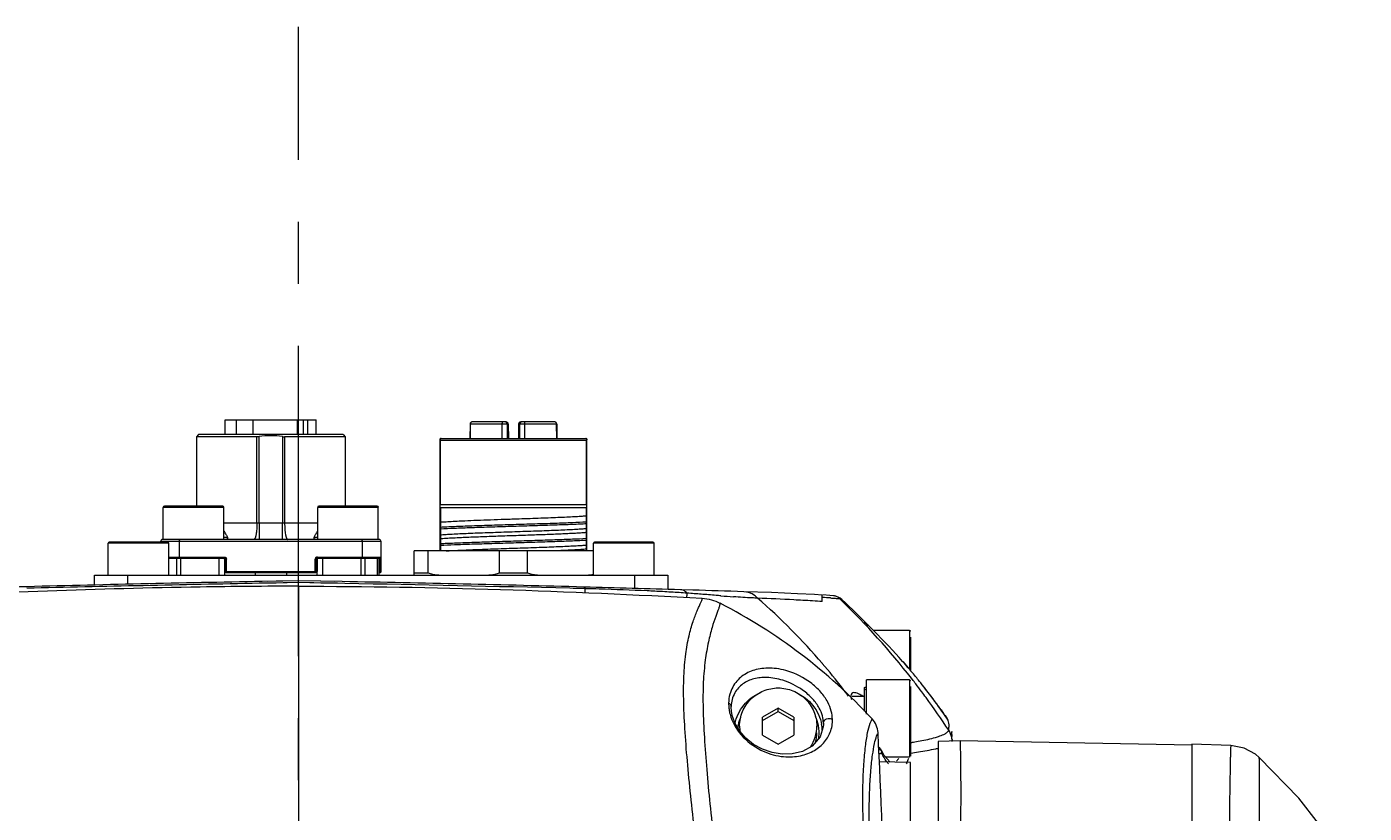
# Model space of a CAD drawing. Header units: millimetres. Extents: x 5828 to 6704, y 123 to 421.
# Drawn here: x 6366.38 to 6374.47, y 272.88 to 277.64 of the extents above; entities that cross this region are included whole.
import ezdxf

# ---------------------------------------------------------------- set-up
doc = ezdxf.new("R2010")
doc.units = ezdxf.units.MM
doc.linetypes.add('CENTER', pattern=[0.6, 0.375, -0.075, 0.075, -0.075])
doc.layers.add('中心线', color=7, linetype='Continuous')
doc.layers.add('外形图', color=7, linetype='Continuous')

msp = doc.modelspace()

# ---------------------------------------------------------------- linework, layer by layer
at = {"layer": '中心线', "linetype": 'CENTER', "ltscale": 5}
msp.add_line((6368.0234, 228.8349), (6368.0234, 277.6395), dxfattribs=at)
at = {"layer": '外形图'}
for p, q in [((6367.5811, 275.174), (6367.5811, 275.264)), ((6367.5811, 275.264), (6368.1311, 275.264)), ((6367.6497, 275.174), (6367.6497, 275.264)), ((6367.7471, 275.264), (6367.7471, 275.174)), ((6368.0148, 275.264), (6368.0148, 275.174)), ((6368.0518, 275.264), (6368.0518, 275.174)), ((6368.0808, 275.174), (6368.0808, 275.264)), ((6368.1311, 275.174), (6368.1311, 275.264)), ((6369.0609, 275.2374), (6369.0601, 275.1506)), ((6369.0616, 275.2374), (6369.0609, 275.1506)), ((6369.2919, 275.2374), (6369.0609, 275.2374)), ((6369.2785, 275.2506), (6369.0742, 275.2506)), ((6369.2552, 275.1506), (6369.2554, 275.2374)), ((6369.2842, 275.2374), (6369.2849, 275.1506)), ((6369.2877, 275.1506), (6369.287, 275.2374)), ((6369.2919, 275.2374), (6369.2926, 275.1506)), ((6369.3537, 275.2374), (6369.353, 275.1506)), ((6369.5847, 275.2374), (6369.3537, 275.2374)), ((6369.3586, 275.2374), (6369.3579, 275.1506)), ((6369.3606, 275.1506), (6369.3614, 275.2374)), ((6369.5714, 275.2506), (6369.3671, 275.2506)), ((6369.3902, 275.2374), (6369.3904, 275.1506)), ((6369.5847, 275.1506), (6369.584, 275.2374)), ((6369.5847, 275.2374), (6369.5854, 275.1506)), ((6367.4195, 275.174), (6367.4061, 275.1606)), ((6367.4061, 275.1606), (6367.4061, 274.7406)), ((6367.7726, 275.1606), (6367.4061, 275.1606)), ((6368.2928, 275.174), (6367.4195, 275.174)), ((6367.7726, 274.6406), (6367.7726, 275.1606)), ((6367.7849, 274.6406), (6367.7849, 275.1616)), ((6367.9273, 275.1616), (6367.9273, 274.6406)), ((6367.9397, 275.1606), (6367.9397, 274.6406)), ((6368.3061, 275.1606), (6367.9397, 275.1606)), ((6368.2928, 275.174), (6368.3061, 275.1606)), ((6368.3061, 275.1606), (6368.3061, 274.7406)), ((6368.8795, 274.4706), (6368.8795, 275.1489)), ((6368.8802, 275.1373), (6368.8802, 274.7506)), ((6369.7654, 275.1373), (6368.8802, 275.1373)), ((6368.8861, 275.1506), (6369.7595, 275.1506)), ((6369.7654, 274.7506), (6369.7654, 275.1373)), ((6369.7661, 274.4706), (6369.7661, 275.1489)), ((6367.2061, 274.5406), (6367.2061, 274.734)), ((6367.5728, 274.734), (6367.2061, 274.734)), ((6367.5661, 274.7406), (6367.2128, 274.7406)), ((6367.5728, 274.5406), (6367.5728, 274.734)), ((6368.1395, 274.5406), (6368.1395, 274.734)), ((6368.5061, 274.734), (6368.1395, 274.734)), ((6368.4995, 274.7406), (6368.1461, 274.7406)), ((6368.5061, 274.5406), (6368.5061, 274.734)), ((6368.8802, 274.7506), (6369.7654, 274.7506)), ((6368.8809, 274.7306), (6368.8809, 274.6428)), ((6369.7647, 274.7306), (6368.8809, 274.7306)), ((6369.7647, 274.6818), (6369.7647, 274.7306)), ((6367.5728, 274.6406), (6368.1395, 274.6406)), ((6367.7849, 274.6406), (6367.7849, 274.5406)), ((6367.9273, 274.5406), (6367.9273, 274.6406)), ((6368.8819, 274.6152), (6368.8819, 274.6027)), ((6369.7637, 274.6345), (6369.7637, 274.647)), ((6369.7647, 274.5818), (6369.7647, 274.6068)), ((6366.8728, 274.324), (6366.8728, 274.5173)), ((6367.2395, 274.5173), (6366.8728, 274.5173)), ((6367.2328, 274.524), (6366.8795, 274.524)), ((6367.1895, 274.524), (6367.1895, 274.5273)), ((6368.5228, 274.5273), (6367.1895, 274.5273)), ((6368.5095, 274.5406), (6367.2028, 274.5406)), ((6367.2395, 274.324), (6367.2395, 274.5173)), ((6367.3024, 274.5273), (6367.3024, 274.434)), ((6367.5728, 274.554), (6367.5937, 274.554)), ((6368.1185, 274.554), (6368.1395, 274.554)), ((6368.4099, 274.434), (6368.4099, 274.5273)), ((6368.5228, 274.3473), (6368.5228, 274.5273)), ((6368.8809, 274.5678), (6368.8809, 274.5428)), ((6368.8819, 274.5152), (6368.8819, 274.5027)), ((6369.7637, 274.5345), (6369.7637, 274.547)), ((6369.7647, 274.4818), (6369.7647, 274.5068)), ((6369.8061, 274.324), (6369.8061, 274.5173)), ((6370.1728, 274.5173), (6369.8061, 274.5173)), ((6370.1661, 274.524), (6369.8128, 274.524)), ((6370.1728, 274.324), (6370.1728, 274.5173)), ((6367.2395, 274.434), (6367.574, 274.434)), ((6367.2395, 274.4273), (6367.574, 274.4273)), ((6367.2873, 274.324), (6367.2873, 274.4273)), ((6367.3093, 274.4273), (6367.3093, 274.324)), ((6367.5431, 274.324), (6367.5431, 274.4273)), ((6367.574, 274.434), (6367.574, 274.4273)), ((6367.5762, 274.4231), (6367.5762, 274.324)), ((6367.5766, 274.4206), (6367.5766, 274.3473)), ((6367.5878, 274.4206), (6367.5766, 274.4206)), ((6367.5814, 274.3473), (6367.5814, 274.4206)), ((6367.5878, 274.3406), (6367.5878, 274.4206)), ((6368.1244, 274.3406), (6368.1244, 274.4206)), ((6368.1244, 274.4206), (6368.1309, 274.4206)), ((6368.1309, 274.4206), (6368.1309, 274.3473)), ((6368.1356, 274.4206), (6368.1309, 274.4206)), ((6368.1356, 274.4206), (6368.1356, 274.3473)), ((6368.1361, 274.324), (6368.1361, 274.423)), ((6368.1382, 274.434), (6368.1382, 274.4273)), ((6368.1382, 274.434), (6368.5228, 274.434)), ((6368.1382, 274.4273), (6368.5161, 274.4273)), ((6368.1692, 274.4273), (6368.1692, 274.324)), ((6368.4029, 274.324), (6368.4029, 274.4273)), ((6368.425, 274.4273), (6368.425, 274.324)), ((6368.5011, 274.324), (6368.5011, 274.4273)), ((6368.5095, 274.4273), (6368.5095, 274.324)), ((6368.5095, 274.4206), (6368.5228, 274.4206)), ((6368.5179, 274.3473), (6368.5179, 274.4206)), ((6368.7228, 274.324), (6368.7228, 274.4706)), ((6369.8061, 274.4706), (6368.7228, 274.4706)), ((6368.8063, 274.4706), (6368.8063, 274.338)), ((6369.2393, 274.338), (6369.2393, 274.4706)), ((6369.4063, 274.4706), (6369.4063, 274.338)), ((6367.5766, 274.3473), (6368.1356, 274.3473)), ((6367.5833, 274.3406), (6368.1289, 274.3406)), ((6367.7617, 274.3406), (6367.7617, 274.324)), ((6367.9506, 274.3406), (6367.9506, 274.324)), ((6368.5095, 274.3473), (6368.5228, 274.3473)), ((6368.5161, 274.3406), (6368.5095, 274.3406)), ((6368.7228, 274.338), (6368.8063, 274.338)), ((6369.2393, 274.338), (6369.4063, 274.338)), ((6366.7895, 274.2646), (6366.7895, 274.324)), ((6366.7895, 274.324), (6370.2561, 274.324)), ((6366.9895, 274.324), (6366.9895, 274.2692)), ((6367.8043, 274.2861), (6367.7585, 274.2852)), ((6367.8373, 274.2758), (6367.7867, 274.2749)), ((6367.8888, 274.2877), (6367.8043, 274.2861)), ((6368.0234, 274.2901), (6367.8371, 274.2867)), ((6368.0234, 274.279), (6367.8373, 274.2758)), ((6367.8891, 274.2767), (6367.8373, 274.2758)), ((6368.0234, 274.2901), (6367.8888, 274.2877)), ((6368.0234, 274.279), (6367.8891, 274.2767)), ((6368.0234, 274.279), (6368.0234, 274.2901)), ((6368.1579, 274.2877), (6368.0234, 274.2901)), ((6368.2883, 274.2853), (6368.0234, 274.2901)), ((6368.0234, 274.2556), (6368.0234, 274.279)), ((6368.1577, 274.2767), (6368.0234, 274.279)), ((6368.3042, 274.2741), (6368.0234, 274.279)), ((6368.0234, 274.2573), (6368.0234, 266.6596)), ((6368.26, 274.2749), (6368.1577, 274.2767)), ((6368.2424, 274.2861), (6368.1579, 274.2877)), ((6370.0561, 274.2441), (6370.0561, 274.324)), ((6370.2561, 274.324), (6370.2561, 274.2384)), ((6369.7567, 274.2425), (6369.7496, 274.2427)), ((6369.7567, 274.2163), (6369.7567, 274.2425)), ((6370.4075, 274.234), (6370.3319, 274.2362)), ((6371.19, 274.2039), (6371.143, 274.2072)), ((6371.19, 274.1645), (6371.19, 274.2037)), ((6371.2347, 274.2021), (6371.1921, 274.2052)), ((6371.2598, 274.1991), (6371.2347, 274.2021)), ((6371.2598, 274.1991), (6371.2585, 274.1993)), ((6371.3038, 274.1736), (6371.2959, 274.1812)), ((6371.3035, 274.1733), (6371.2959, 274.1812)), ((6371.2959, 274.1812), (6371.3084, 274.1783)), ((6371.3084, 274.1783), (6371.3084, 274.1782)), ((6370.5709, 274.1541), (6370.5707, 274.1535)), ((6370.5712, 274.1552), (6370.5726, 274.1544)), ((6370.5712, 274.1552), (6370.5726, 274.1545)), ((6370.5713, 274.1545), (6370.5713, 274.1541)), ((6371.7167, 273.9905), (6371.4989, 273.9905)), ((6371.7167, 273.9905), (6371.7167, 273.755)), ((6371.7234, 273.9502), (6371.7234, 273.7468)), ((6371.6766, 273.8015), (6371.7086, 273.7649)), ((6371.4567, 273.4844), (6371.4567, 273.6905)), ((6371.7167, 273.6905), (6371.4567, 273.6905)), ((6371.7167, 273.6905), (6371.7167, 273.2241)), ((6371.7338, 273.6925), (6371.7278, 273.6997)), ((6371.7347, 273.6932), (6371.7289, 273.7006)), ((6371.4443, 273.6218), (6371.4444, 273.6388)), ((6371.4443, 273.6043), (6371.4443, 273.6218)), ((6371.4443, 273.5909), (6371.4443, 273.6043)), ((6371.7234, 273.6502), (6371.7234, 273.2307)), ((6370.6389, 273.5251), (6370.6389, 273.5298)), ((6370.6401, 273.5032), (6370.6389, 273.5251)), ((6370.9234, 273.5206), (6370.8281, 273.4663)), ((6370.9234, 273.4997), (6370.9234, 273.5206)), ((6371.0186, 273.4663), (6370.9234, 273.5206)), ((6371.4434, 273.5906), (6371.3699, 273.5906)), ((6371.4434, 273.5906), (6371.4434, 273.5016)), ((6371.9017, 273.5185), (6371.8959, 273.5268)), ((6370.6402, 273.503), (6370.6401, 273.5032)), ((6370.8281, 273.4454), (6370.9234, 273.4997)), ((6370.8281, 273.3576), (6370.8281, 273.4663)), ((6370.9234, 273.4997), (6371.0186, 273.4454)), ((6371.0186, 273.4663), (6371.0186, 273.3576)), ((6371.4887, 273.458), (6371.4916, 273.4552)), ((6371.4889, 273.4582), (6371.4916, 273.4552)), ((6371.9508, 273.4475), (6371.9017, 273.5185)), ((6371.9445, 273.4566), (6371.9464, 273.4537)), ((6371.9445, 273.4566), (6371.9465, 273.4536)), ((6371.9509, 273.4465), (6371.9504, 273.4475)), ((6371.9509, 273.4465), (6371.9509, 273.4473)), ((6371.1959, 273.4083), (6371.1958, 273.4069)), ((6371.1968, 273.4223), (6371.1959, 273.4083)), ((6371.1968, 273.4305), (6371.1968, 273.4223)), ((6371.9734, 273.3766), (6371.9727, 273.3791)), ((6371.9734, 273.3766), (6371.9732, 273.3791)), ((6371.9732, 273.3791), (6371.9732, 273.3773)), ((6371.9736, 273.3732), (6371.9734, 273.3766)), ((6371.9741, 273.3733), (6371.9734, 273.3766)), ((6371.9745, 273.3494), (6371.9736, 273.3732)), ((6371.9741, 273.3538), (6371.9736, 273.3732)), ((6370.8281, 273.3576), (6370.9234, 273.3033)), ((6370.9234, 273.3033), (6371.0186, 273.3576)), ((6371.537, 273.2782), (6371.5276, 273.2865)), ((6371.5417, 273.2687), (6371.537, 273.2782)), ((6371.537, 273.2782), (6371.537, 273.2782)), ((6372.0234, 273.3224), (6371.89, 273.3178)), ((6371.89, 273.3178), (6371.89, 266.0879)), ((6371.9743, 273.3493), (6371.9741, 273.3538)), ((6371.9755, 273.3207), (6371.9751, 273.3305)), ((6371.9758, 273.3208), (6371.976, 273.3306)), ((6371.9759, 273.3208), (6371.9761, 273.3236)), ((6371.9764, 273.3207), (6371.976, 273.3306)), ((6371.9761, 273.3236), (6371.9766, 273.3306)), ((6372.0234, 273.3224), (6372.0234, 273.3223)), ((6373.4234, 273.2968), (6372.0234, 273.3223)), ((6373.4234, 273.3019), (6373.4234, 272.2691)), ((6373.6596, 273.2935), (6373.4234, 273.3019)), ((6371.5417, 273.2687), (6371.5318, 273.2676)), ((6371.5481, 273.2639), (6371.5482, 273.2636)), ((6371.5482, 273.2636), (6371.549, 273.2475)), ((6371.7167, 273.2241), (6371.5735, 273.2241)), ((6371.7234, 273.1924), (6371.5346, 273.1957)), ((6371.7234, 266.3222), (6371.7234, 273.1924))]:
    msp.add_line(p, q, dxfattribs=at)
for points in [[(6371.143, 274.2072), (6371.0405, 274.2123), (6370.8835, 274.2185), (6370.7147, 274.2243)], [(6371.3085, 274.1781), (6371.2988, 274.1858), (6371.2725, 274.1967), (6371.2591, 274.1992)], [(6371.4662, 274.0231), (6371.465, 274.0243), (6371.4566, 274.0329), (6371.4349, 274.0549), (6371.3943, 274.0954), (6371.331, 274.1568), (6371.3085, 274.1781)], [(6371.5244, 273.9648), (6371.5042, 273.9852), (6371.4875, 274.002), (6371.4665, 274.0229)], [(6371.6352, 273.8478), (6371.6143, 273.8705), (6371.5924, 273.894), (6371.5696, 273.9181), (6371.5466, 273.942), (6371.5244, 273.9648)], [(6371.7086, 273.7649), (6371.697, 273.7783), (6371.6755, 273.8029), (6371.6553, 273.8255), (6371.6352, 273.8478)], [(6371.1959, 273.4082), (6371.1768, 273.3469), (6371.128, 273.2905), (6371.0697, 273.2583), (6371.0086, 273.2433), (6370.9471, 273.2416), (6370.8867, 273.2514), (6370.8286, 273.2715), (6370.7746, 273.3012), (6370.7276, 273.3388), (6370.6905, 273.3808), (6370.6627, 273.4267), (6370.645, 273.4759), (6370.6402, 273.503)], [(6373.8313, 273.2227), (6373.8079, 273.242), (6373.7405, 273.2779), (6373.6596, 273.2935)], [(6371.5994, 273.1946), (6371.5646, 273.2342), (6371.5482, 273.2636)], [(6374.4659, 272.4134), (6374.3085, 272.6699), (6374.0714, 272.9759), (6373.8313, 273.2227)]]:
    msp.add_lwpolyline(points, dxfattribs=at)
for centre, radius, start, end in [((6369.0742, 275.2373), 0.0133, 90, 179.5), ((6369.0745, 275.2382), 0.0124, 90.00042, 91.30087), ((6369.2709, 275.2373), 0.0133, 0.5, 90), ((6369.2747, 275.2392), 0.0114, 77.91262, 89.97077), ((6369.2785, 275.2373), 0.0133, 0.5, 90), ((6369.3671, 275.2373), 0.0133, 90, 179.5), ((6369.3747, 275.2373), 0.0133, 90, 179.5), ((6369.3709, 275.2392), 0.0114, 90.02923, 102.08738), ((6369.571, 275.2382), 0.0124, 88.58921, 89.99952), ((6369.5714, 275.2373), 0.0133, 0.5, 90), ((6368.8861, 275.1373), 0.0133, 90, 120), ((6369.7595, 275.1373), 0.0133, 60, 90), ((6367.2128, 274.734), 0.00667, 90, 180), ((6367.5661, 274.734), 0.00667, 0, 90), ((6368.1461, 274.734), 0.00667, 90, 180), ((6368.4995, 274.734), 0.00667, 0, 90), ((6369.4434, 265.1344), 9.5262, 92.49224, 92.61729), ((6366.8795, 274.5173), 0.00667, 90, 180), ((6367.2028, 274.5273), 0.0133, 90, 180), ((6367.2328, 274.5173), 0.00667, 0, 90), ((6368.5095, 274.5273), 0.0133, 0, 90), ((6369.4434, 265.0344), 9.5262, 92.49224, 92.61729), ((6369.8128, 274.5173), 0.00667, 90, 180), ((6370.1661, 274.5173), 0.00667, 0, 90), ((6367.57, 274.4206), 0.00667, 0, 29.93271), ((6368.1423, 274.4206), 0.00667, 150.06729, 180), ((6368.5161, 274.434), 0.00667, 270, 360), ((6371.5952, 274.4114), 1.8319, 177.79957, 178.14519), ((6367.5833, 274.3473), 0.00667, 180, 270), ((6368.1289, 274.3473), 0.00667, 270, 0), ((6368.5161, 274.3473), 0.00667, 270, 0.00002), ((6371.6311, 69.7497), 204.5722, 91.084688, 91.496061), ((6373.0856, -5.2211), 279.5462, 91.086138, 91.374352), ((6364.4152, 69.7271), 204.5949, 88.505899, 88.915291), ((6362.8414, -10.3114), 284.6379, 88.626696, 88.900303), ((6365.341, 104.6892), 169.6205, 88.313895, 88.510602), ((6369.082, 247.9088), 26.3423, 88.54792, 88.73599), ((6369.1799, 252.6553), 21.5949, 88.24557, 88.4695), ((6369.6664, 263.7143), 10.525, 86.6817, 86.96193), ((6369.7946, 265.8969), 8.3387, 86.02158, 86.69302), ((6377.7195, 272.7113), 7.4987, 168.42901, 168.64501), ((6369.683, 264.4495), 9.7903, 85.70795, 85.95791), ((6367.4517, 175.3569), 98.9212, 88.109724, 88.287748), ((6369.5463, 262.6392), 11.6057, 85.49799, 85.70379), ((6371.3646, 283.9459), 9.7782, 265.37869, 265.82505), ((6368.2483, 271.2668), 3.8758, 40.62262, 48.84476), ((6370.4325, 262.8578), 11.3321, 86.16719, 86.76323), ((6370.9157, 269.5971), 4.6007, 85.96536, 86.58133), ((6371.2496, 274.1332), 0.0668, 74.10769, 81.16708), ((6368.0495, 270.8213), 4.672, 38.04485, 45.84959), ((6370.5446, 274.1538), 0.0267, 1.46515, 2.93336), ((6369.0369, 271.1827), 3.3451, 42.86185, 62.67138), ((6371.4098, 274.003), 0.0469, 31.83046, 47.62581), ((6368.1859, 271.2115), 3.9591, 37.8587, 40.64254), ((6369.1354, 271.5528), 3.3933, 40.28466, 40.68413), ((6369.0937, 271.5174), 3.448, 39.70933, 40.28472), ((6368.0549, 270.826), 4.6649, 37.52719, 37.92491), ((6369.0833, 271.5087), 3.4616, 39.46087, 39.7099), ((6369.1024, 271.5245), 3.4368, 38.92495, 39.46155), ((6369.2173, 271.6168), 3.2894, 37.91503, 38.93104), ((6368.1742, 271.2023), 3.974, 36.98762, 37.86001), ((6368.0539, 270.8252), 4.6662, 36.79146, 37.52715), ((6368.0523, 270.8241), 4.6681, 36.24772, 36.79148), ((6369.4029, 271.7514), 3.0603, 38.23501, 38.51296), ((6369.2965, 271.6678), 3.1957, 37.33114, 38.23172), ((6369.0575, 271.4949), 3.4904, 35.34862, 37.88172), ((6369.3246, 271.6878), 3.1612, 35.87881, 37.35063), ((6370.9045, 273.5501), 0.2806, 185.18522, 189.7026), ((6368.0524, 270.8241), 4.668, 33.30004, 36.24783), ((6369.4773, 271.799), 2.9723, 35.54136, 35.86788), ((6369.3576, 271.7137), 3.1193, 34.8196, 35.5375), ((6370.8719, 273.5447), 0.2476, 189.75352, 194.37311), ((6370.918, 273.3701), 0.2416, 157.07353, 164.02685), ((6370.9273, 273.3697), 0.2431, 10.59922, 24.32242), ((6371.3924, 273.3638), 0.1349, 3.62372, 42.67251), ((6370.9191, 273.37), 0.2427, 169.69557, 173.36142), ((6370.918, 273.3702), 0.2417, 164.04398, 169.69915), ((6370.9182, 273.4121), 0.2282, 180.02485, 189.38522), ((6370.9283, 273.4121), 0.2284, 325.97833, 359.97459), ((6370.9276, 273.3704), 0.2291, 345.71057, 359.9537), ((6370.9306, 273.3704), 0.2398, 7.17057, 10.58386), ((6370.9288, 273.3703), 0.2416, 351.1527, 359.52807), ((6370.9293, 273.3702), 0.2411, 0.00111, 7.16645), ((6370.9322, 273.3702), 0.2382, 359.54627, 359.99993), ((6370.9279, 273.373), 0.2625, 7.45091, 10.49112), ((6370.9291, 273.3732), 0.2613, 2.61287, 7.45363), ((6371.3928, 273.3637), 0.1345, 2.7764, 3.67434), ((6305.2416, 270.1397), 66.3642, 0.821026, 2.790181), ((6372.7919, 274.6998), 1.9003, 228.30777, 228.56935), ((6371.3772, 275.502), 2.217, 279.10336, 279.2832), ((6371.3991, 275.3686), 2.0818, 279.28116, 279.65782), ((6371.7049, 274.0498), 0.7936, 282.40813, 283.8749), ((6371.8421, 273.3137), 0.1338, 2.462, 12.7194), ((6370.8176, 279.5212), 6.3162, 276.50162, 276.65018), ((6372.7301, 274.6298), 1.8069, 228.56896, 228.87616), ((6371.4985, 273.242), 0.0509, 6.1261, 14.43767)]:
    msp.add_arc(centre, radius, start, end, dxfattribs=at)
for points, knots in [([(6369.0743, 275.2506), (6369.0726, 275.2506), (6369.0693, 275.2498), (6369.0651, 275.2468), (6369.0623, 275.2425), (6369.0616, 275.239), (6369.0616, 275.2373)], [0, 0, 0, 0, 0.24628, 0.494789, 0.74634, 1, 1, 1, 1]), ([(6369.2554, 275.2374), (6369.2554, 275.2391), (6369.2555, 275.2416), (6369.2559, 275.2447), (6369.2563, 275.2467), (6369.2568, 275.2483), (6369.2574, 275.2497), (6369.2582, 275.2506), (6369.2587, 275.2506)], [0, 0, 0, 0, 0.35968, 0.523158, 0.668048, 0.789769, 0.885294, 1, 1, 1, 1]), ([(6369.2771, 275.2504), (6369.2785, 275.2501), (6369.2812, 275.249), (6369.2844, 275.2459), (6369.2865, 275.2419), (6369.287, 275.2389), (6369.287, 275.2374)], [0, 0, 0, 0, 0.241206, 0.488394, 0.742098, 1, 1, 1, 1]), ([(6369.3685, 275.2504), (6369.3671, 275.2501), (6369.3644, 275.249), (6369.3612, 275.2459), (6369.3591, 275.2419), (6369.3586, 275.2389), (6369.3586, 275.2374)], [0, 0, 0, 0, 0.241206, 0.488394, 0.742098, 1, 1, 1, 1]), ([(6369.3869, 275.2506), (6369.3874, 275.2506), (6369.3882, 275.2497), (6369.3888, 275.2483), (6369.3893, 275.2466), (6369.3897, 275.2446), (6369.3901, 275.2415), (6369.3902, 275.239), (6369.3902, 275.2373)], [0, 0, 0, 0, 0.11463, 0.210281, 0.332174, 0.477214, 0.640752, 1, 1, 1, 1]), ([(6369.584, 275.2374), (6369.5839, 275.2391), (6369.5833, 275.2425), (6369.5805, 275.2469), (6369.5763, 275.2498), (6369.573, 275.2506), (6369.5714, 275.2506)], [0, 0, 0, 0, 0.253654, 0.505189, 0.7537, 1, 1, 1, 1]), ([(6367.7849, 275.1616), (6367.7839, 275.1615), (6367.7798, 275.1609), (6367.7757, 275.1606), (6367.7726, 275.1606)], [0, 0, 0, 0, 0.251455, 1, 1, 1, 1]), ([(6367.9273, 275.1616), (6367.9038, 275.1654), (6367.8561, 275.1693), (6367.8085, 275.1654), (6367.7849, 275.1616)], [0, 0, 0, 0, 0.5, 1, 1, 1, 1]), ([(6367.9273, 275.1616), (6367.9283, 275.1615), (6367.9324, 275.1609), (6367.9366, 275.1606), (6367.9397, 275.1606)], [0, 0, 0, 0, 0.251455, 1, 1, 1, 1]), ([(6368.8795, 275.1489), (6368.8795, 275.1489), (6368.8797, 275.1486), (6368.8797, 275.1483), (6368.8799, 275.1476), (6368.8799, 275.1467), (6368.88, 275.1451), (6368.8801, 275.142), (6368.8802, 275.1392), (6368.8802, 275.1373)], [0, 0, 0, 0, 0.022441, 0.052816, 0.10229, 0.179323, 0.299854, 0.502643, 1, 1, 1, 1]), ([(6369.7661, 275.1489), (6369.7661, 275.1489), (6369.7659, 275.1486), (6369.7658, 275.1483), (6369.7657, 275.1476), (6369.7657, 275.1467), (6369.7656, 275.1451), (6369.7654, 275.142), (6369.7654, 275.1392), (6369.7654, 275.1373)], [0, 0, 0, 0, 0.02244, 0.052816, 0.102289, 0.179321, 0.299852, 0.50264, 1, 1, 1, 1]), ([(6368.8809, 274.7306), (6368.8808, 274.7345), (6368.8806, 274.7411), (6368.8803, 274.7478), (6368.8802, 274.7506)], [0, 0, 0, 0, 0.574277, 1, 1, 1, 1]), ([(6369.7654, 274.7506), (6369.7653, 274.7478), (6369.765, 274.7411), (6369.7648, 274.7345), (6369.7647, 274.7306)], [0, 0, 0, 0, 0.425736, 1, 1, 1, 1]), ([(6369.3578, 274.6635), (6369.3285, 274.6625), (6369.2706, 274.6605), (6369.1855, 274.6576), (6369.1052, 274.6547), (6369.0537, 274.6526), (6369.0292, 274.6516)], [0, 0, 0, 0, 0.267454, 0.529286, 0.776346, 1, 1, 1, 1]), ([(6369.7647, 274.6818), (6369.7556, 274.6809), (6369.7345, 274.6792), (6369.6987, 274.677), (6369.6553, 274.6747), (6369.5845, 274.6716), (6369.4846, 274.6678), (6369.4016, 274.665), (6369.3578, 274.6635)], [0, 0, 0, 0, 0.067607, 0.156106, 0.263706, 0.388202, 0.67738, 1, 1, 1, 1]), ([(6369.7637, 274.647), (6369.7637, 274.6502), (6369.7641, 274.6618), (6369.7644, 274.6735), (6369.7647, 274.6818)], [0, 0, 0, 0, 0.282398, 1, 1, 1, 1]), ([(6367.5728, 274.5892), (6367.5772, 274.583), (6367.5831, 274.5738), (6367.5898, 274.5619), (6367.5925, 274.5565), (6367.5937, 274.554)], [0, 0, 0, 0, 0.555139, 0.794457, 1, 1, 1, 1]), ([(6367.7726, 274.6406), (6367.7726, 274.6341), (6367.7723, 274.6214), (6367.7713, 274.6028), (6367.7697, 274.5857), (6367.7677, 274.5727), (6367.7659, 274.5636), (6367.7644, 274.5577), (6367.7629, 274.5527), (6367.7613, 274.5485), (6367.7596, 274.5451), (6367.7579, 274.5427), (6367.756, 274.5411), (6367.7546, 274.5406), (6367.754, 274.5406)], [0, 0, 0, 0, 0.186849, 0.366768, 0.533136, 0.67992, 0.744339, 0.802047, 0.852624, 0.895788, 0.931456, 0.959879, 0.981972, 1, 1, 1, 1]), ([(6367.9397, 274.6406), (6367.9397, 274.6341), (6367.9399, 274.6214), (6367.9409, 274.6028), (6367.9426, 274.5857), (6367.9445, 274.5727), (6367.9464, 274.5636), (6367.9478, 274.5577), (6367.9494, 274.5527), (6367.951, 274.5485), (6367.9527, 274.5451), (6367.9544, 274.5427), (6367.9562, 274.5411), (6367.9576, 274.5406), (6367.9583, 274.5406)], [0, 0, 0, 0, 0.186844, 0.366759, 0.533123, 0.679907, 0.744326, 0.802035, 0.852614, 0.89578, 0.93145, 0.959876, 0.981972, 1, 1, 1, 1]), ([(6368.1185, 274.554), (6368.1197, 274.5565), (6368.1225, 274.5619), (6368.1292, 274.5738), (6368.1351, 274.583), (6368.1394, 274.5892)], [0, 0, 0, 0, 0.205538, 0.444857, 1, 1, 1, 1]), ([(6368.9158, 274.6456), (6368.9094, 274.6452), (6368.8977, 274.6444), (6368.8861, 274.6434), (6368.8809, 274.6428)], [0, 0, 0, 0, 0.5471, 1, 1, 1, 1]), ([(6368.8809, 274.6428), (6368.8811, 274.6388), (6368.8815, 274.6296), (6368.8818, 274.6204), (6368.8819, 274.6152)], [0, 0, 0, 0, 0.435262, 1, 1, 1, 1]), ([(6368.8819, 274.6027), (6368.8818, 274.5994), (6368.8815, 274.5878), (6368.8812, 274.5762), (6368.8809, 274.5678)], [0, 0, 0, 0, 0.282401, 1, 1, 1, 1]), ([(6368.8819, 274.6152), (6368.8949, 274.6159), (6368.9228, 274.6173), (6368.9676, 274.6192), (6369.0179, 274.6212), (6369.0937, 274.6239), (6369.1741, 274.6265), (6369.2578, 274.6291), (6369.3442, 274.6317), (6369.4299, 274.6343), (6369.5137, 274.637), (6369.5726, 274.6389), (6369.6277, 274.6409), (6369.691, 274.6434), (6369.7357, 274.6454), (6369.7637, 274.647)], [0, 0, 0, 0, 0.043981, 0.095057, 0.152435, 0.215223, 0.353053, 0.42595, 0.5, 0.646947, 0.717556, 0.784777, 0.847566, 0.904944, 1, 1, 1, 1]), ([(6369.7637, 274.6345), (6369.7507, 274.6337), (6369.7228, 274.6323), (6369.678, 274.6304), (6369.6277, 274.6284), (6369.5519, 274.6257), (6369.4715, 274.6231), (6369.3878, 274.6205), (6369.3014, 274.6179), (6369.2156, 274.6153), (6369.1319, 274.6126), (6369.073, 274.6107), (6369.0179, 274.6087), (6368.9546, 274.6063), (6368.9098, 274.6042), (6368.8819, 274.6027)], [0, 0, 0, 0, 0.043981, 0.095057, 0.152435, 0.215223, 0.353053, 0.42595, 0.5, 0.646947, 0.717556, 0.784777, 0.847566, 0.904944, 1, 1, 1, 1]), ([(6369.0084, 274.6506), (6368.9915, 274.6499), (6368.9606, 274.6484), (6368.9297, 274.6466), (6368.9158, 274.6456)], [0, 0, 0, 0, 0.548486, 1, 1, 1, 1]), ([(6368.9158, 274.5706), (6368.9282, 274.5715), (6368.9556, 274.5731), (6369, 274.5753), (6369.051, 274.5775), (6369.1074, 274.5798), (6369.1682, 274.582), (6369.2542, 274.585), (6369.3631, 274.5887), (6369.4705, 274.5923), (6369.5523, 274.5954), (6369.6075, 274.5976), (6369.657, 274.5999), (6369.6997, 274.602), (6369.7349, 274.6042), (6369.7557, 274.6059), (6369.7647, 274.6068)], [0, 0, 0, 0, 0.04401, 0.096754, 0.157178, 0.224071, 0.29609, 0.371791, 0.528112, 0.680539, 0.751446, 0.816891, 0.87556, 0.926279, 0.968035, 1, 1, 1, 1]), ([(6369.7647, 274.5818), (6369.7574, 274.581), (6369.7407, 274.5797), (6369.7129, 274.5778), (6369.6796, 274.576), (6369.6413, 274.5741), (6369.5985, 274.5723), (6369.5343, 274.5697), (6369.4663, 274.5672), (6369.3954, 274.5648), (6369.3218, 274.5623), (6369.2483, 274.5598), (6369.1762, 274.5573), (6369.1094, 274.5548), (6369.0607, 274.5529), (6369.0292, 274.5516)], [0, 0, 0, 0, 0.030049, 0.068092, 0.113607, 0.165957, 0.224412, 0.288152, 0.42785, 0.501846, 0.577234, 0.727944, 0.80115, 0.871544, 1, 1, 1, 1]), ([(6369.7647, 274.6068), (6369.7645, 274.6108), (6369.7641, 274.62), (6369.7638, 274.6293), (6369.7637, 274.6345)], [0, 0, 0, 0, 0.435271, 1, 1, 1, 1]), ([(6369.7637, 274.547), (6369.7637, 274.5502), (6369.7641, 274.5618), (6369.7644, 274.5735), (6369.7647, 274.5818)], [0, 0, 0, 0, 0.282398, 1, 1, 1, 1]), ([(6367.3072, 274.5406), (6367.3069, 274.5406), (6367.3062, 274.5404), (6367.3053, 274.5396), (6367.3045, 274.5384), (6367.3037, 274.5368), (6367.3031, 274.5348), (6367.3025, 274.5316), (6367.3024, 274.5291), (6367.3024, 274.5273)], [0, 0, 0, 0, 0.063202, 0.139214, 0.235168, 0.353283, 0.492742, 0.650539, 1, 1, 1, 1]), ([(6367.5889, 274.5414), (6367.5885, 274.5413), (6367.5871, 274.5408), (6367.5856, 274.5407), (6367.5845, 274.5406)], [0, 0, 0, 0, 0.238639, 1, 1, 1, 1]), ([(6367.5937, 274.554), (6367.5943, 274.5527), (6367.5951, 274.55), (6367.5945, 274.5461), (6367.5923, 274.543), (6367.5901, 274.5418), (6367.5889, 274.5414)], [0, 0, 0, 0, 0.279479, 0.522533, 0.754338, 1, 1, 1, 1]), ([(6368.1234, 274.5414), (6368.1222, 274.5418), (6368.12, 274.543), (6368.1177, 274.5461), (6368.1171, 274.55), (6368.1179, 274.5527), (6368.1185, 274.554)], [0, 0, 0, 0, 0.245682, 0.477478, 0.720533, 1, 1, 1, 1]), ([(6368.1278, 274.5406), (6368.1274, 274.5407), (6368.1259, 274.5407), (6368.1244, 274.541), (6368.1234, 274.5414)], [0, 0, 0, 0, 0.262458, 1, 1, 1, 1]), ([(6368.4099, 274.5273), (6368.4099, 274.5291), (6368.4097, 274.5316), (6368.4091, 274.5348), (6368.4085, 274.5368), (6368.4078, 274.5384), (6368.407, 274.5396), (6368.4061, 274.5404), (6368.4054, 274.5406), (6368.4051, 274.5406)], [0, 0, 0, 0, 0.349461, 0.507258, 0.646717, 0.764833, 0.860786, 0.936798, 1, 1, 1, 1]), ([(6368.8809, 274.5678), (6368.8833, 274.5681), (6368.895, 274.5692), (6368.9066, 274.57), (6368.9158, 274.5706)], [0, 0, 0, 0, 0.214464, 1, 1, 1, 1]), ([(6368.9158, 274.5456), (6368.9094, 274.5452), (6368.8977, 274.5444), (6368.8861, 274.5434), (6368.8809, 274.5428)], [0, 0, 0, 0, 0.5471, 1, 1, 1, 1]), ([(6368.8809, 274.5428), (6368.8811, 274.5388), (6368.8815, 274.5296), (6368.8818, 274.5204), (6368.8819, 274.5152)], [0, 0, 0, 0, 0.435262, 1, 1, 1, 1]), ([(6368.8819, 274.5027), (6368.8819, 274.4997), (6368.8816, 274.489), (6368.8812, 274.4783), (6368.881, 274.4705)], [0, 0, 0, 0, 0.278291, 1, 1, 1, 1]), ([(6368.8819, 274.5152), (6368.8949, 274.5159), (6368.9228, 274.5173), (6368.9676, 274.5192), (6369.0179, 274.5212), (6369.0937, 274.5239), (6369.1741, 274.5265), (6369.2578, 274.5291), (6369.3442, 274.5317), (6369.4299, 274.5343), (6369.5137, 274.537), (6369.5726, 274.5389), (6369.6277, 274.5409), (6369.691, 274.5434), (6369.7357, 274.5454), (6369.7637, 274.547)], [0, 0, 0, 0, 0.043981, 0.095057, 0.152435, 0.215223, 0.353053, 0.42595, 0.5, 0.646947, 0.717556, 0.784777, 0.847566, 0.904944, 1, 1, 1, 1]), ([(6369.7637, 274.5345), (6369.7507, 274.5337), (6369.7228, 274.5323), (6369.678, 274.5304), (6369.6277, 274.5284), (6369.5519, 274.5257), (6369.4715, 274.5231), (6369.3878, 274.5205), (6369.3014, 274.5179), (6369.2156, 274.5153), (6369.1319, 274.5126), (6369.073, 274.5107), (6369.0179, 274.5087), (6368.9546, 274.5063), (6368.9098, 274.5042), (6368.8819, 274.5027)], [0, 0, 0, 0, 0.043981, 0.095057, 0.152435, 0.215223, 0.353053, 0.42595, 0.5, 0.646947, 0.717556, 0.784777, 0.847566, 0.904944, 1, 1, 1, 1]), ([(6369.0084, 274.5506), (6368.9915, 274.5499), (6368.9606, 274.5484), (6368.9297, 274.5466), (6368.9158, 274.5456)], [0, 0, 0, 0, 0.548486, 1, 1, 1, 1]), ([(6368.9158, 274.4706), (6368.9282, 274.4715), (6368.9556, 274.4731), (6369, 274.4753), (6369.051, 274.4775), (6369.1074, 274.4798), (6369.1682, 274.482), (6369.2542, 274.485), (6369.3631, 274.4887), (6369.4705, 274.4923), (6369.5523, 274.4954), (6369.6075, 274.4976), (6369.657, 274.4999), (6369.6997, 274.502), (6369.7349, 274.5042), (6369.7557, 274.5059), (6369.7647, 274.5068)], [0, 0, 0, 0, 0.04401, 0.096754, 0.157178, 0.224071, 0.29609, 0.371791, 0.528112, 0.680539, 0.751446, 0.816891, 0.87556, 0.926279, 0.968035, 1, 1, 1, 1]), ([(6369.7647, 274.5068), (6369.7645, 274.5108), (6369.7641, 274.52), (6369.7638, 274.5293), (6369.7637, 274.5345)], [0, 0, 0, 0, 0.435271, 1, 1, 1, 1]), ([(6367.3048, 274.4273), (6367.3044, 274.4273), (6367.3039, 274.4277), (6367.3034, 274.4284), (6367.3029, 274.4296), (6367.3025, 274.4315), (6367.3024, 274.4331), (6367.3024, 274.434)], [0, 0, 0, 0, 0.13633, 0.232605, 0.351162, 0.649183, 1, 1, 1, 1]), ([(6367.5705, 274.4273), (6367.5708, 274.4273), (6367.5717, 274.4272), (6367.5726, 274.4269), (6367.5732, 274.4266)], [0, 0, 0, 0, 0.268411, 1, 1, 1, 1]), ([(6367.5732, 274.4266), (6367.5735, 274.4264), (6367.5745, 274.4257), (6367.5753, 274.4247), (6367.5758, 274.424)], [0, 0, 0, 0, 0.270394, 1, 1, 1, 1]), ([(6367.574, 274.434), (6367.5758, 274.434), (6367.5794, 274.4333), (6367.5839, 274.4304), (6367.5871, 274.426), (6367.5878, 274.4224), (6367.5878, 274.4206)], [0, 0, 0, 0, 0.25012, 0.500194, 0.750155, 1, 1, 1, 1]), ([(6367.574, 274.4273), (6367.5749, 274.4273), (6367.5768, 274.427), (6367.5792, 274.4256), (6367.5809, 274.4234), (6367.5814, 274.4216), (6367.5814, 274.4206)], [0, 0, 0, 0, 0.248053, 0.496737, 0.747344, 1, 1, 1, 1]), ([(6368.1382, 274.434), (6368.1365, 274.434), (6368.1329, 274.4333), (6368.1283, 274.4304), (6368.1252, 274.426), (6368.1244, 274.4224), (6368.1244, 274.4206)], [0, 0, 0, 0, 0.250118, 0.500195, 0.750157, 1, 1, 1, 1]), ([(6368.1309, 274.4206), (6368.1309, 274.4216), (6368.1313, 274.4234), (6368.1331, 274.4256), (6368.1355, 274.427), (6368.1373, 274.4273), (6368.1382, 274.4273)], [0, 0, 0, 0, 0.252659, 0.503269, 0.75195, 1, 1, 1, 1]), ([(6368.139, 274.4266), (6368.1387, 274.4264), (6368.1377, 274.4257), (6368.1369, 274.4247), (6368.1365, 274.424)], [0, 0, 0, 0, 0.270394, 1, 1, 1, 1]), ([(6368.1417, 274.4273), (6368.1415, 274.4273), (6368.1405, 274.4272), (6368.1396, 274.4269), (6368.139, 274.4266)], [0, 0, 0, 0, 0.268412, 1, 1, 1, 1]), ([(6368.4099, 274.434), (6368.4099, 274.4331), (6368.4098, 274.4315), (6368.4094, 274.4296), (6368.4088, 274.4284), (6368.4084, 274.4277), (6368.4078, 274.4273), (6368.4075, 274.4273)], [0, 0, 0, 0, 0.350819, 0.648841, 0.767398, 0.863674, 1, 1, 1, 1]), ([(6368.5161, 274.4273), (6368.5164, 274.4273), (6368.5168, 274.4269), (6368.5171, 274.4262), (6368.5175, 274.4251), (6368.5178, 274.4232), (6368.5179, 274.4215), (6368.5179, 274.4206)], [0, 0, 0, 0, 0.107105, 0.197196, 0.31401, 0.622306, 1, 1, 1, 1]), ([(6369.7647, 274.4818), (6369.7532, 274.4806), (6369.726, 274.4786), (6369.6795, 274.4759), (6369.6221, 274.4732), (6369.5803, 274.4715), (6369.5579, 274.4706)], [0, 0, 0, 0, 0.167481, 0.394821, 0.675164, 1, 1, 1, 1]), ([(6367.585, 274.3413), (6367.5839, 274.3418), (6367.5821, 274.3436), (6367.5814, 274.3461), (6367.5814, 274.3473)], [0, 0, 0, 0, 0.495721, 1, 1, 1, 1]), ([(6368.1309, 274.3473), (6368.1309, 274.3464), (6368.1305, 274.3447), (6368.1291, 274.3425), (6368.127, 274.341), (6368.1253, 274.3406), (6368.1244, 274.3406)], [0, 0, 0, 0, 0.254176, 0.505916, 0.754191, 1, 1, 1, 1]), ([(6368.5179, 274.3473), (6368.5179, 274.3465), (6368.5178, 274.3449), (6368.5175, 274.343), (6368.5171, 274.3418), (6368.5168, 274.3411), (6368.5164, 274.3406), (6368.5161, 274.3406)], [0, 0, 0, 0, 0.35711, 0.66412, 0.7859, 0.881986, 1, 1, 1, 1]), ([(6368.8063, 274.338), (6368.8152, 274.3346), (6368.8336, 274.3297), (6368.8618, 274.3259), (6368.8901, 274.3242), (6368.9089, 274.324), (6368.9184, 274.324)], [0, 0, 0, 0, 0.251419, 0.501301, 0.750705, 1, 1, 1, 1]), ([(6369.1272, 274.324), (6369.1367, 274.324), (6369.1555, 274.3242), (6369.1838, 274.3259), (6369.212, 274.3297), (6369.2304, 274.3346), (6369.2393, 274.338)], [0, 0, 0, 0, 0.249294, 0.498698, 0.74858, 1, 1, 1, 1]), ([(6369.4063, 274.338), (6369.4152, 274.3346), (6369.4336, 274.3297), (6369.4618, 274.3259), (6369.4901, 274.3242), (6369.5089, 274.324), (6369.5184, 274.324)], [0, 0, 0, 0, 0.251419, 0.501301, 0.750705, 1, 1, 1, 1]), ([(6369.7272, 274.324), (6369.7404, 274.324), (6369.7668, 274.3244), (6369.7931, 274.327), (6369.8061, 274.3292)], [0, 0, 0, 0, 0.499716, 1, 1, 1, 1]), ([(6368.0234, 274.2573), (6367.8254, 274.2573), (6367.0113, 274.2504), (6366.1976, 274.2183), (6365.5823, 274.1843)], [0, 0, 0, 0, 0.243137, 1, 1, 1, 1]), ([(6369.7567, 274.2425), (6369.7562, 274.244), (6369.7549, 274.2475), (6369.7524, 274.2523), (6369.7498, 274.2524)], [0, 0, 0, 0, 0.372763, 1, 1, 1, 1]), ([(6370.2242, 274.2245), (6370.1931, 274.2262), (6370.0654, 274.2324), (6369.9377, 274.2371), (6369.8411, 274.2401)], [0, 0, 0, 0, 0.243823, 1, 1, 1, 1]), ([(6370.3732, 274.2154), (6370.3702, 274.2186), (6370.3588, 274.2292), (6370.3432, 274.2359), (6370.3319, 274.2362)], [0, 0, 0, 0, 0.278361, 1, 1, 1, 1]), ([(6370.5437, 271.5573), (6370.534, 271.7188), (6370.5088, 272.0384), (6370.4521, 272.5067), (6370.4047, 272.8845), (6370.3761, 273.1714), (6370.3602, 273.368), (6370.3511, 273.5473), (6370.3508, 273.7057), (6370.3616, 273.8406), (6370.3816, 273.9509), (6370.4055, 274.038), (6370.4277, 274.0964), (6370.444, 274.1331), (6370.4538, 274.1537), (6370.4611, 274.17), (6370.4641, 274.18), (6370.4644, 274.1843)], [0, 0, 0, 0, 0.182947, 0.362321, 0.533378, 0.613466, 0.688321, 0.756466, 0.816432, 0.867294, 0.909226, 0.942994, 0.969324, 0.979781, 0.988409, 0.995146, 1, 1, 1, 1]), ([(6370.5768, 274.1995), (6370.5672, 274.2003), (6370.5274, 274.2035), (6370.4876, 274.2068), (6370.4573, 274.2091)], [0, 0, 0, 0, 0.240945, 1, 1, 1, 1]), ([(6370.7989, 274.185), (6370.7876, 274.1855), (6370.7388, 274.1878), (6370.6901, 274.191), (6370.6528, 274.1937)], [0, 0, 0, 0, 0.232383, 1, 1, 1, 1]), ([(6370.7989, 274.185), (6370.7932, 274.1909), (6370.7699, 274.2118), (6370.7382, 274.2235), (6370.7152, 274.2243)], [0, 0, 0, 0, 0.262586, 1, 1, 1, 1]), ([(6371.0724, 274.1718), (6371.0544, 274.1728), (6370.9633, 274.1778), (6370.8721, 274.1819), (6370.7989, 274.185)], [0, 0, 0, 0, 0.197269, 1, 1, 1, 1]), ([(6371.2394, 274.1864), (6371.2428, 274.1862), (6371.2543, 274.1853), (6371.2659, 274.1844), (6371.274, 274.1836)], [0, 0, 0, 0, 0.293113, 1, 1, 1, 1]), ([(6371.274, 274.1836), (6371.2762, 274.1834), (6371.2836, 274.1827), (6371.2909, 274.1819), (6371.2959, 274.1812)], [0, 0, 0, 0, 0.305531, 1, 1, 1, 1]), ([(6370.5713, 274.1541), (6370.5713, 274.1496), (6370.5692, 274.1389), (6370.56, 274.1128), (6370.5426, 274.0694), (6370.5213, 274.002), (6370.4989, 273.9143), (6370.4799, 273.8042), (6370.4682, 273.6705), (6370.468, 273.5139), (6370.4765, 273.3373), (6370.4907, 273.144), (6370.5173, 272.8625), (6370.561, 272.4921), (6370.6089, 272.0324), (6370.628, 271.7191), (6370.6345, 271.5607)], [0, 0, 0, 0, 0.005247, 0.01228, 0.031896, 0.058845, 0.093284, 0.135766, 0.186982, 0.247126, 0.315279, 0.389913, 0.469653, 0.639773, 0.818042, 1, 1, 1, 1]), ([(6371.4672, 274.0175), (6371.4646, 274.0199), (6371.4572, 274.0268), (6371.4498, 274.0337), (6371.4448, 274.0382)], [0, 0, 0, 0, 0.341878, 1, 1, 1, 1]), ([(6371.7167, 273.9905), (6371.7183, 273.9905), (6371.7218, 273.9904), (6371.7225, 273.9863), (6371.7217, 273.9852)], [0, 0, 0, 0, 0.543158, 1, 1, 1, 1]), ([(6371.2512, 273.4523), (6371.2501, 273.469), (6371.2458, 273.5052), (6371.2227, 273.5617), (6371.1807, 273.6217), (6371.1033, 273.6919), (6370.997, 273.746), (6370.8784, 273.7671), (6370.7813, 273.7556), (6370.7134, 273.7237), (6370.6721, 273.6842), (6370.6462, 273.6478), (6370.6282, 273.6025), (6370.6241, 273.5688), (6370.6236, 273.551)], [0, 0, 0, 0, 0.055961, 0.121086, 0.202093, 0.299305, 0.468524, 0.593776, 0.697396, 0.79165, 0.838594, 0.887472, 0.940324, 1, 1, 1, 1]), ([(6371.1968, 273.4305), (6371.1963, 273.4448), (6371.1915, 273.4763), (6371.1706, 273.5263), (6371.1309, 273.5804), (6371.0594, 273.6428), (6370.9644, 273.6903), (6370.8612, 273.7095), (6370.7774, 273.7018), (6370.7073, 273.6709), (6370.6531, 273.6126), (6370.6395, 273.5586), (6370.6389, 273.5298)], [0, 0, 0, 0, 0.054907, 0.120275, 0.205056, 0.309188, 0.48027, 0.603826, 0.70561, 0.797585, 0.890238, 1, 1, 1, 1]), ([(6371.7167, 273.6905), (6371.7183, 273.6905), (6371.7218, 273.6904), (6371.7225, 273.6863), (6371.7217, 273.6852)], [0, 0, 0, 0, 0.543158, 1, 1, 1, 1]), ([(6370.6616, 273.4253), (6370.6699, 273.4659), (6370.7067, 273.5443), (6370.7755, 273.5968), (6370.8136, 273.6137)], [0, 0, 0, 0, 0.498653, 1, 1, 1, 1]), ([(6370.69, 273.412), (6370.69, 273.4419), (6370.7022, 273.5027), (6370.7543, 273.5793), (6370.8319, 273.6305), (6370.9234, 273.6484), (6371.0148, 273.6305), (6371.0925, 273.5793), (6371.1445, 273.5027), (6371.1567, 273.4419), (6371.1567, 273.412)], [0, 0, 0, 0, 0.124299, 0.248987, 0.374278, 0.499991, 0.625704, 0.751, 0.875696, 1, 1, 1, 1]), ([(6371.0327, 273.6139), (6371.0715, 273.5967), (6371.1417, 273.543), (6371.1783, 273.4623), (6371.186, 273.4208)], [0, 0, 0, 0, 0.501359, 1, 1, 1, 1]), ([(6371.3806, 273.614), (6371.376, 273.6138), (6371.3649, 273.6106), (6371.363, 273.5992), (6371.363, 273.594)], [0, 0, 0, 0, 0.472336, 1, 1, 1, 1]), ([(6371.4351, 273.5924), (6371.4313, 273.5948), (6371.418, 273.6029), (6371.4036, 273.6099), (6371.3927, 273.6125)], [0, 0, 0, 0, 0.283779, 1, 1, 1, 1]), ([(6371.4444, 273.6388), (6371.4444, 273.641), (6371.4447, 273.6455), (6371.449, 273.6474), (6371.4508, 273.6474)], [0, 0, 0, 0, 0.544666, 1, 1, 1, 1]), ([(6370.6236, 273.551), (6370.6236, 273.5488), (6370.6239, 273.5401), (6370.6244, 273.5313), (6370.625, 273.5247)], [0, 0, 0, 0, 0.244903, 1, 1, 1, 1]), ([(6370.6321, 273.4833), (6370.6437, 273.438), (6370.6938, 273.3499), (6370.8078, 273.2631), (6370.9165, 273.229), (6370.9949, 273.2243), (6371.0604, 273.2304), (6371.1324, 273.2537), (6371.1998, 273.3049), (6371.2428, 273.3731), (6371.2523, 273.426), (6371.2512, 273.4523)], [0, 0, 0, 0, 0.164346, 0.341714, 0.491914, 0.556819, 0.616268, 0.72248, 0.817619, 0.907574, 1, 1, 1, 1]), ([(6371.1968, 273.4305), (6371.1968, 273.4361), (6371.2013, 273.4473), (6371.2158, 273.4571), (6371.2337, 273.4599), (6371.2459, 273.4559), (6371.2512, 273.4523)], [0, 0, 0, 0, 0.24196, 0.477159, 0.726031, 1, 1, 1, 1]), ([(6371.4916, 273.4552), (6371.4887, 273.4519), (6371.4833, 273.4425), (6371.472, 273.4149), (6371.4592, 273.3631), (6371.4471, 273.2816), (6371.438, 273.176), (6371.4327, 273.0496), (6371.4328, 272.8506), (6371.4436, 272.5763), (6371.4628, 272.2274), (6371.4826, 271.8607), (6371.4984, 271.4843), (6371.5045, 271.2309), (6371.5063, 271.1035)], [0, 0, 0, 0, 0.005625, 0.013683, 0.037809, 0.073109, 0.118402, 0.172407, 0.233839, 0.371374, 0.5212, 0.677923, 0.838107, 1, 1, 1, 1]), ([(6371.9044, 273.5142), (6371.9092, 273.5075), (6371.9227, 273.4884), (6371.9359, 273.469), (6371.9445, 273.4566)], [0, 0, 0, 0, 0.353113, 1, 1, 1, 1]), ([(6371.9464, 273.4537), (6371.9462, 273.4548), (6371.943, 273.4581), (6371.9348, 273.4723), (6371.9254, 273.4848), (6371.9184, 273.4948)], [0, 0, 0, 0, 0.067614, 0.261069, 1, 1, 1, 1]), ([(6371.954, 273.387), (6371.9551, 273.3946), (6371.9565, 273.4144), (6371.9554, 273.4351), (6371.9509, 273.4465)], [0, 0, 0, 0, 0.386799, 1, 1, 1, 1]), ([(6371.5184, 273.3521), (6371.5189, 273.3534), (6371.5206, 273.3579), (6371.5226, 273.3623), (6371.5242, 273.3654)], [0, 0, 0, 0, 0.280904, 1, 1, 1, 1]), ([(6371.8861, 273.3474), (6371.8908, 273.3489), (6371.9063, 273.3541), (6371.9216, 273.3602), (6371.9316, 273.3656)], [0, 0, 0, 0, 0.30379, 1, 1, 1, 1]), ([(6371.9316, 273.3656), (6371.9349, 273.3674), (6371.9436, 273.3725), (6371.9531, 273.3803), (6371.954, 273.387)], [0, 0, 0, 0, 0.356698, 1, 1, 1, 1]), ([(6371.5361, 271.0991), (6371.5355, 271.1575), (6371.533, 271.274), (6371.5271, 271.5059), (6371.5166, 271.7924), (6371.5006, 272.1298), (6371.4842, 272.4538), (6371.4729, 272.7541), (6371.4727, 272.9826), (6371.4826, 273.1395), (6371.492, 273.2302), (6371.5035, 273.2992), (6371.5129, 273.3373), (6371.5184, 273.3521)], [0, 0, 0, 0, 0.077588, 0.154872, 0.308133, 0.458558, 0.603678, 0.73921, 0.857938, 0.90712, 0.948037, 0.979038, 1, 1, 1, 1]), ([(6371.7483, 273.3163), (6371.7629, 273.3188), (6371.8092, 273.3273), (6371.8553, 273.3376), (6371.8861, 273.3474)], [0, 0, 0, 0, 0.312941, 1, 1, 1, 1]), ([(6372.0234, 273.3224), (6372.0238, 273.3214), (6372.0231, 273.317), (6372.0239, 273.3079), (6372.0237, 273.2923), (6372.0242, 273.2708), (6372.0244, 273.2432), (6372.025, 273.1945), (6372.026, 273.119), (6372.0269, 273.0114), (6372.026, 272.8815), (6372.0239, 272.7303), (6372.0231, 272.5587), (6372.024, 272.3677), (6372.0235, 272.1589), (6372.0216, 271.9336), (6372.0225, 271.6933), (6372.0254, 271.4399), (6372.0248, 271.1748), (6372.0226, 270.8999), (6372.0228, 270.7136), (6372.023, 270.6192)], [0, 0, 0, 0, 0.001197, 0.004655, 0.010372, 0.018341, 0.028553, 0.040992, 0.072421, 0.112337, 0.160468, 0.216525, 0.280164, 0.350951, 0.428392, 0.511957, 0.601016, 0.694967, 0.793246, 0.895233, 1, 1, 1, 1]), ([(6373.6596, 273.2935), (6373.659, 273.2935), (6373.6594, 273.2896), (6373.6582, 273.2853), (6373.6582, 273.2752), (6373.6575, 273.2623), (6373.657, 273.2453), (6373.6565, 273.2246), (6373.6559, 273.2002), (6373.6551, 273.1603), (6373.654, 273.1013), (6373.6527, 273.0199), (6373.6515, 272.9245), (6373.6503, 272.8157), (6373.6494, 272.6938), (6373.6481, 272.5066), (6373.6464, 272.2443), (6373.6447, 271.8989), (6373.6436, 271.5169), (6373.6429, 271.105), (6373.6425, 270.7463), (6373.6449, 270.4506), (6373.6457, 270.1508), (6373.6456, 269.7754), (6373.6488, 269.325), (6373.6487, 268.8744), (6373.6473, 268.4236), (6373.648, 267.8223), (6373.6496, 267.0701), (6373.6505, 266.1671), (6373.6506, 265.2633), (6373.6512, 264.3587), (6373.6524, 263.4535), (6373.65, 262.5474), (6373.6492, 261.6407), (6373.6478, 261.0359), (6373.6451, 260.7334)], [0, 0, 0, 0, 0.000153, 0.000602, 0.001351, 0.002399, 0.003748, 0.005397, 0.007342, 0.009581, 0.014933, 0.021427, 0.029031, 0.037711, 0.047431, 0.05815, 0.082411, 0.110076, 0.140658, 0.173642, 0.208477, 0.226327, 0.244252, 0.280106, 0.315969, 0.351843, 0.387729, 0.423631, 0.495474, 0.567374, 0.63933, 0.711344, 0.783417, 0.85555, 0.927742, 1, 1, 1, 1]), ([(6371.5891, 273.1844), (6371.5855, 273.1887), (6371.5703, 273.2085), (6371.5577, 273.2302), (6371.549, 273.2474)], [0, 0, 0, 0, 0.224492, 1, 1, 1, 1]), ([(6371.7106, 273.2169), (6371.7097, 273.2138), (6371.7061, 273.2023), (6371.7016, 273.191), (6371.6977, 273.1832)], [0, 0, 0, 0, 0.27044, 1, 1, 1, 1]), ([(6371.7249, 273.2489), (6371.7402, 273.2511), (6371.7905, 273.2586), (6371.8407, 273.2671), (6371.8754, 273.2748)], [0, 0, 0, 0, 0.30305, 1, 1, 1, 1]), ([(6373.8345, 262.563), (6373.8347, 263.086), (6373.8344, 263.8701), (6373.8341, 264.915), (6373.8347, 265.6978), (6373.8353, 266.48), (6373.8348, 267.2616), (6373.8337, 268.0428), (6373.8361, 268.8232), (6373.8363, 269.6034), (6373.8355, 270.2523), (6373.8358, 270.7663), (6373.8357, 271.1391), (6373.8355, 271.4943), (6373.8353, 271.8265), (6373.8352, 272.1312), (6373.8349, 272.4043), (6373.8341, 272.6105), (6373.8336, 272.757), (6373.8333, 272.852), (6373.8332, 272.9367), (6373.833, 273.0107), (6373.8328, 273.0737), (6373.8326, 273.1256), (6373.8323, 273.1617), (6373.8321, 273.185), (6373.832, 273.1981), (6373.8316, 273.2083), (6373.8319, 273.2158), (6373.8311, 273.22), (6373.8317, 273.2223), (6373.8313, 273.2227)], [0, 0, 0, 0, 0.147177, 0.220666, 0.294094, 0.367471, 0.440801, 0.514082, 0.587304, 0.660451, 0.733652, 0.769922, 0.805106, 0.838589, 0.86988, 0.89859, 0.924338, 0.946757, 0.956624, 0.96555, 0.973503, 0.980454, 0.986373, 0.991242, 0.99505, 0.996551, 0.997783, 0.998744, 0.999434, 0.999853, 1, 1, 1, 1])]:
    msp.add_open_spline(points, degree=3, knots=knots, dxfattribs=at)
for points in [[(6367.5878, 274.3406), (6367.5869, 274.3406), (6367.5859, 274.3409), (6367.585, 274.3413)], [(6368.0234, 274.2573), (6368.8374, 274.2573), (6369.6516, 274.2292), (6370.4644, 274.1843)], [(6370.4644, 274.1843), (6370.5013, 274.1822), (6370.5384, 274.1721), (6370.5712, 274.1552)], [(6371.2959, 274.1812), (6371.2882, 274.1887), (6371.2783, 274.1944), (6371.2679, 274.1974)], [(6371.3927, 273.6125), (6371.3887, 273.6135), (6371.3847, 273.6141), (6371.3806, 273.614)], [(6371.4511, 273.6302), (6371.4492, 273.6334), (6371.4469, 273.6363), (6371.4444, 273.6388)], [(6370.6369, 273.5383), (6370.6342, 273.5438), (6370.6291, 273.5483), (6370.6236, 273.551)], [(6370.6389, 273.5298), (6370.6388, 273.5327), (6370.6381, 273.5357), (6370.6369, 273.5383)], [(6371.363, 273.594), (6371.363, 273.5909), (6371.3634, 273.5878), (6371.3639, 273.5848)], [(6371.3639, 273.5848), (6371.3646, 273.5805), (6371.3658, 273.5764), (6371.3671, 273.5723)], [(6371.5242, 273.3654), (6371.5251, 273.367), (6371.5261, 273.3687), (6371.5272, 273.3702)], [(6371.9726, 273.3431), (6371.9691, 273.3586), (6371.9627, 273.3737), (6371.954, 273.387)], [(6371.5481, 273.2639), (6371.5454, 273.2692), (6371.5416, 273.2742), (6371.5371, 273.2781)], [(6371.5417, 273.2687), (6371.5444, 273.2644), (6371.5465, 273.2596), (6371.5477, 273.2547)], [(6371.6517, 273.2166), (6371.6478, 273.2104), (6371.6432, 273.2046), (6371.6377, 273.1998)]]:
    msp.add_open_spline(points, degree=3, dxfattribs=at)

doc.saveas('drawing.dxf')
